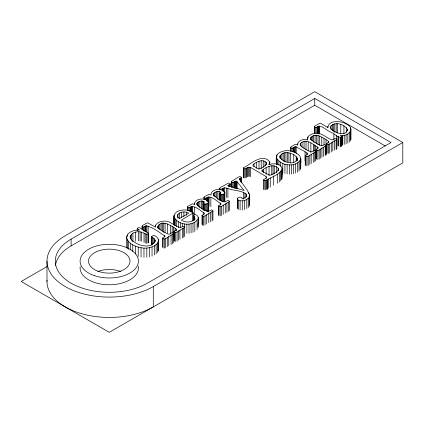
<?xml version="1.0" encoding="UTF-8"?>
<svg xmlns="http://www.w3.org/2000/svg" width="424" height="424" viewBox="0 0 424 424"><rect width="100%" height="100%" fill="white"/><g stroke="black" fill="none" stroke-linecap="round" stroke-linejoin="round"><path stroke-width="0.64" d="M148.442 242.417L148.442 233.2L140.286 228.059L138.945 227.614L137.731 227.905L137.212 228.536L139.581 230.057C134.498 229.697 126.585 231.864 126.697 238.081C129.135 244.871 137.376 247.505 143.969 248.13C149.338 248.252 156.901 246.683 158.534 240.768C158.65 237.763 154.495 234.027 151.755 236.221L151.644 245.178M279.856 156.08L279.84 156.917C282.326 162.583 295.56 166.219 297.314 158.454C294.871 152.767 281.207 149.19 279.856 157.394M327.81 127.64C328.579 119.6 341.246 120.824 346.276 124.036C356.234 128.297 347.834 137.228 340.26 135.309L342.083 136.544L342.083 145.761M278.499 168.922L278.473 169.701C276.824 172.621 273.443 174.078 270.401 175.138L268.922 174.921L263.24 171.858L262.064 171.026L262.117 170.294C266.468 166.961 273.57 163.208 278.181 168.169L278.499 170.236M203.308 209.567L203.308 202.985L204.368 202.004C202.301 200.038 198.321 201.119 196.927 203.451L196.895 204.315C200.298 207.633 206.477 213.749 211.327 209.944L212.403 210.251L212.938 210.961L212.938 220.178M219.812 200.043L219.812 193.461L220.867 192.48C218.8 190.508 214.82 191.595 213.426 193.927L213.394 194.791C216.797 198.103 222.976 204.22 227.826 200.414L228.902 200.727L229.437 201.432L229.437 210.649M282.077 179.182C280.937 174.783 284.652 167.819 279.538 165.084C276.257 163.187 272.266 163.632 268.789 164.698L269.659 163.235L269.797 161.904C262.414 152.561 250.764 164.236 243.36 167.883L243.36 177.1M173.957 225.096C173.326 218.498 172.706 211.746 180.592 210.368C184.917 209.424 189.804 210.028 193.328 212.859L193.328 220.761M276.316 164.549C276.512 160.5 274.784 154.654 279.607 152.592C282.082 151.183 284.933 150.552 287.774 150.631C291.521 150.785 295.173 152.137 298.189 154.357C302.604 157.251 300.187 163.161 300.775 167.438M300.685 168.747L300.775 158.221M198.167 227.587C196.932 223.771 201.018 215.837 195.236 214.475L193.471 215.36L193.471 220.623M194.807 220.093L194.907 217.666L193.471 215.36M184.668 236.518L184.626 226.925L183.099 226.289L180.746 227.518C174.831 227.073 170.602 220.57 164.279 221.079C160.664 221.291 155.407 222.695 155.173 227.031L147.695 222.786L142.671 225.324L142.035 226.082L142.035 229.373M151.644 236.619L154.702 239.216L155.211 240.466C151.681 249.837 137.477 245.613 131.901 240.291C128.022 237.255 131.726 232.559 135.616 232.124C139.549 230.762 143.127 232.781 146.582 234.292L147.918 233.942L148.442 233.2M208.189 212.09L208.354 201.978C205.449 197.102 194.229 198.305 194.33 204.739M203.88 199.285L203.88 197.314L204.67 196.513L209.122 194.256L210.956 195.061C210.723 188.765 222.059 187.615 224.853 192.454L224.688 193.344L222.992 194.457L221.121 194.526L219.812 193.461M237.286 208.11L237.488 198.204C238.659 196.932 241.102 196.63 242.205 198.135L241.972 198.845L243.254 198.745L245.989 196.996L246.508 195.543L246.174 194.113C241.155 190.111 233.677 190.885 227.889 188.463L224.667 187.774L221.227 189.247L220.13 188.95L219.659 188.23L220.533 187.397L228.621 183.046L229.808 183.322L230.317 183.989L230.317 186.624M297.675 145.019C297.335 140.201 303.807 138.881 307.533 139.422C307.098 134.7 313.416 133.268 317.067 133.157C322.765 133.454 326.825 138.219 332.029 139.904L335.246 138.452L336.296 138.722L336.841 139.422L336.841 149.301M326.634 152.64L326.634 143.423L328.531 142.194L328.685 141.446C323.819 138.245 314.905 131.26 310.394 138.33L310.554 139.072C313.569 142.22 317.799 144.208 321.736 145.888L324.567 144.658L326.061 145.268L326.114 154.855M249.19 206.467L249.19 197.25L249.566 194.499L246.911 189.666L239.433 179.31L239.65 178.684L241.494 177.508L240.964 176.882L239.772 176.612L238.41 177.078L231.329 181.456L231.329 187.382M157.765 227.879C159.71 218.164 171.932 225.706 176.495 229.379L176.278 230.137L174.561 230.815L174.041 231.467L174.041 240.684M300.219 145.501L300.499 143.439C306.064 137.795 313.177 144.52 318.27 147.663L318.085 148.268L316.145 149.492L316.145 158.709M177.979 214.221L177.37 215.752L177.651 217.252L179.4 218.498L188.108 213.606L188.516 213.235L188.341 212.928C185.065 211.385 180.603 211.497 177.979 214.221L177.979 218.169M243.36 167.883L243.853 168.619L244.918 168.932C247.033 167.983 249.339 166.192 251.649 168.074L266.139 176.564L266.526 177.778L263.638 179.739L264.184 180.354L265.435 180.661C271 177.211 278.711 175.255 282.077 169.309M276.316 157.309C280.052 165.954 295.661 168.005 300.685 159.53M331.075 125.727L330.466 126.935L330.54 128.18C333.556 132.553 345.979 137.498 347.484 129.447C344.436 124.375 335.946 121.428 331.075 125.727L331.075 129.675M173.957 216.537C177.571 225.393 193.561 227.301 198.167 218.371M194.807 218.779C192.152 223.04 185.701 222.499 181.753 220.459L181.504 220.157L181.954 219.759L193.328 212.859M237.286 198.893L237.583 199.587C241.076 202.222 246.715 200.626 249.19 197.25M327.81 126.326L327.927 127.645L320.252 123.077L315.09 125.822L314.359 126.564L314.857 127.237L315.949 127.534C320.857 123.405 325.881 130.332 330.55 131.991C334.239 133.274 337.382 137.89 341.506 137.228L342.083 136.544M230.317 183.989L227.958 185.611L244.224 190.519L236.56 181.17L235.219 181.287L232.909 182.463L231.822 182.161L231.329 181.456M326.634 143.423L327.121 144.017L328.356 144.324L329.708 143.879L336.841 139.422M290.588 151.23L290.588 147.282L294.866 144.483L295.814 144.218L297.717 145.082L297.675 143.699M201.994 224.577L201.994 215.36L204.368 213.919L204.628 213.32C200.054 210.797 194.171 203.748 188.987 207.861L187.901 207.553L187.382 206.838L188.171 206.043L192.623 203.78L194.457 204.585L194.33 203.419M218.493 215.048L218.493 205.831L220.867 204.394L221.127 203.796C216.553 201.273 210.67 194.219 205.486 198.337L204.405 198.029L203.88 197.314M305.254 164.994L305.254 155.778L307.564 154.416L307.851 153.774L305.047 151.76L296.191 146.821L294.664 146.889L292.216 148.262L291.097 147.976L290.588 147.282M142.035 226.082L142.438 226.782L143.529 227.084L145.898 225.791C152.857 226.994 159.254 232.421 165.18 236.21L162.668 238.055L163.102 238.675L164.358 238.998L165.694 238.574L173.395 233.788L172.881 233.068L171.831 232.771L169.521 234.075L168.466 234.212C164.692 232.532 160.553 230.63 157.861 227.423L157.765 226.559M201.994 215.36L202.455 215.996L203.679 216.304L205.009 215.88L212.938 210.961M218.493 205.831L218.954 206.467L220.178 206.779L221.508 206.35L229.437 201.432M305.254 155.778L305.715 156.414L306.912 156.716L308.206 156.297L315.657 151.686L315.228 151.002L314.067 150.711L311.062 151.993C307.204 150.26 302.911 148.358 300.272 144.966L300.219 144.181M316.145 149.492L316.67 150.091L317.873 150.388L319.192 149.953L326.114 145.639M174.041 231.467L174.428 232.098L175.722 232.379L177.084 232.002L184.668 227.301M253.997 163.934L252.874 164.963L253.064 165.752L256.419 167.92L258.942 169.006C261.836 168.222 264.724 166.452 266.5 164.008L266.41 162.668C262.991 158.783 257.389 161.396 253.997 163.934L253.997 166.568M203.308 202.985L203.864 203.769L205.545 204.119L207.325 203.637L208.189 202.873M71.11 239.12L314.741 98.463L391.039 142.517L147.414 283.174A53.954 31.148 0 0 1 71.11 283.174A53.954 31.148 0 0 1 71.11 239.12L71.11 245.899A53.954 31.148 0 0 0 55.486 265.429M71.11 245.899L314.741 105.242L385.299 145.983M47.504 266.298L21.2 281.483L109.26 332.326L402.8 162.853L402.8 142.517L314.741 91.674L65.232 235.728A62.27 35.95 0 0 0 65.232 286.566A62.27 35.95 0 0 0 153.292 286.566L402.8 142.517M228.562 202.28L228.626 211.459M212.064 211.804L212.127 220.983M350.982 129.177L350.95 139.692M350.521 127.852L350.521 129.166M350.42 131.7L350.42 140.916M349.387 132.845L349.387 142.061M347.855 133.91L347.855 143.127M347.484 129.447L347.484 130.762M346.36 127.619L346.36 132.23M346.085 134.747L346.085 143.964M344.224 135.256L344.224 144.473M343.922 125.822L343.922 133.719M342.285 135.447L342.285 144.663M341.506 137.228L341.506 146.444M340.885 137.466L340.885 146.683M340.785 124.38L340.785 133.597M340.202 137.493L340.202 146.709M338.649 136.936L338.649 146.153M337.976 136.507L337.976 145.729M337.674 123.707L337.674 132.924M336.365 135.537L336.365 139.491M336.179 123.66L336.179 132.219M336.126 140.174L336.126 149.391M334.79 123.813L334.79 132.368M334.483 140.991L334.483 150.207M333.879 133.989L333.879 139.915M333.508 124.163L333.508 131.403M332.803 141.823L332.803 151.039M332.331 124.714L332.331 130.64M331.255 142.851L331.255 152.073M329.708 143.879L329.708 153.101M328.685 141.446L328.685 142.766M328.356 144.324L328.356 153.541M327.121 144.017L327.121 153.234M326.014 139.692L326.061 154.484M325.208 146.481L325.208 155.698M324 138.489L324 145.072M323.576 147.266L323.576 156.483M321.949 148.05L321.949 157.272M321.779 137.206L321.779 145.766M320.539 149.025L320.539 158.242M319.685 136.104L319.685 145.321M319.579 126.023L319.579 133.926M319.192 149.953L319.192 159.17M318.954 126.008L318.954 133.905M318.387 126.209L318.387 133.449M318.048 135.463L318.048 144.679M317.873 150.388L317.873 159.604M317.645 126.792L317.645 133.375M317.21 146.794L317.21 148.766M317.072 127.195L317.072 133.12M316.67 150.091L316.67 159.307M316.596 135.208L316.596 143.768M315.949 127.534L315.949 133.459M315.663 145.861L315.657 160.903M315.059 135.267L315.059 142.512M314.857 127.237L314.857 133.162M314.788 152.497L314.788 161.714M314.741 98.463L314.741 105.242M314.359 126.564L314.359 133.804M314.253 145.008L314.253 150.933M313.649 144.621L313.649 151.204M313.564 135.606L313.564 142.188M313.278 153.255L313.278 162.472M312.234 136.199L312.234 140.805M311.237 136.894L311.237 140.185M311.195 154.299L311.195 163.516M310.861 143.01L310.861 152.227M310.622 137.604L310.622 139.581M309.817 155.211L309.817 164.427M308.184 141.69L308.184 150.907M308.206 156.297L308.206 165.514M307.866 136.936L307.866 138.251M307.48 138.06L307.48 140.037M306.891 152.905L306.891 154.877M306.912 156.716L306.912 165.932M306.001 141.118L306.001 149.677M305.715 156.414L305.715 165.63M305.047 151.76L305.047 160.977M304.05 141.256L304.05 148.495M302.052 142.077L302.052 147.345M300.499 143.439L300.499 146.073M300.097 160.765L300.097 169.982M299.021 161.926L299.021 171.142M297.452 163.012L297.452 172.229M297.314 158.454L297.341 160.664M296.938 157.532L296.938 160.823M296.191 146.821L296.191 153.403M296.217 156.61L296.217 161.215M295.623 163.892L295.623 173.109M295.38 146.678L295.38 152.603M294.664 146.889L294.664 152.158M293.89 147.531L293.89 152.137M293.721 154.765L293.721 162.668M293.668 164.491L293.668 173.708M293.419 147.881L293.419 151.829M292.216 148.262L292.216 151.554M291.579 164.819L291.579 174.036M291.097 147.976L291.097 151.267M290.461 153.255L290.461 162.472M289.369 164.862L289.369 174.078M288.908 152.815L288.908 162.032M287.403 152.592L287.403 161.809M287.122 164.634L287.122 173.851M285.951 152.582L285.951 161.798M284.928 164.136L284.928 173.352M284.546 152.788L284.546 161.343M283.195 153.202L283.195 161.104M282.792 163.362L282.792 172.579M282.124 168.132L282.124 177.349M281.891 153.833L281.891 159.758M281.584 170.517L281.584 179.734M280.714 162.312L280.714 166.261M280.661 171.709L280.661 180.926M280.206 155.285L280.206 158.576M279.31 172.886L279.31 182.103M278.902 161.109L278.902 165.063M278.181 168.169L278.181 170.803M277.566 159.88L277.566 164.486M277.524 174.052L277.524 183.269M276.989 154.808L276.989 156.127M276.702 158.608L276.702 164.533M276.517 166.754L276.517 172.679M276.406 156.021L276.406 164.581M274.243 165.879L274.243 173.776M273.692 176.066L273.692 185.283M273.024 165.72L273.024 174.28M271.752 165.752L271.752 174.969M270.263 177.852L270.263 187.069M269.797 161.904L269.797 164.538M269.659 163.235L269.659 164.549M269.049 166.372L269.049 175.589M268.652 178.902L268.652 188.118M267.274 179.93L267.274 189.146M267.072 180.083L267.072 189.3M266.839 180.221L266.839 189.438M266.41 162.668L266.41 164.644M266.134 167.745L266.134 174.328M266.139 176.564L266.139 178.536M265.435 180.661L265.435 189.878M265.09 161.48L265.09 166.086M264.184 180.354L264.184 189.57M263.638 179.739L263.638 189.613M263.341 169.356L263.341 172.648M263.24 160.765L263.24 167.347M262.117 170.294L262.117 171.614M261.216 160.659L261.216 168.561M259.022 161.162L259.022 169.059M256.658 162.275L256.658 168.201M250.441 167.501L250.441 176.718M249.63 195.936L249.63 205.152M249.566 194.499L249.566 203.716M249.328 167.231L249.328 176.448M248.718 192.406L248.718 193.726M248.321 167.268L248.321 176.485M248.236 198.432L248.236 207.649M247.415 167.607L247.415 176.824M246.779 168.052L246.779 177.274M246.779 199.487L246.779 208.703M246.508 195.543L246.508 196.863M246.174 194.113L246.174 196.747M245.968 168.635L245.968 177.852M244.918 168.932L244.918 178.149M244.961 193.005L244.961 198.273M244.632 200.425L244.632 209.642M243.853 168.619L243.853 177.836M243.535 192.443L243.535 199.026M243.434 168.264L243.434 177.481M242.29 200.87L242.29 210.087M241.494 177.508L241.494 182.776M240.927 178.144L240.927 182.092M240.36 178.398L240.36 181.027M240.095 200.812L240.095 210.028M239.65 178.684L239.65 180.004M238.378 200.223L238.378 209.44M237.583 199.587L237.583 208.804M237.488 198.204L237.488 207.421M237.133 181.695L237.133 188.934M236.56 181.17L236.56 188.41M235.94 181.032L235.94 188.277M235.219 181.287L235.219 188.526M234.647 181.695L234.647 188.277M234.006 182.14L234.006 188.065M232.909 182.463L232.909 187.731M231.822 182.161L231.822 187.424M229.638 184.7L229.638 186.677M228.918 185.023L228.918 186.337M228.192 185.341L228.192 186.655M227.889 188.463L227.889 197.679M226.919 203.091L226.919 212.307M226.411 188.076L226.411 197.293M225.271 203.907L225.271 213.124M224.853 192.454L224.853 201.67M224.667 187.774L224.688 201.904M223.824 194.113L223.824 202.01M223.591 187.959L223.591 191.251M223.22 205.168L223.22 214.385M222.971 188.436L222.971 191.07M222.992 194.457L222.992 201.697M222.383 188.892L222.383 190.869M222.043 194.595L222.043 201.835M221.508 206.35L221.508 215.567M221.121 194.526L221.121 200.451M220.363 194.245L220.363 200.17M220.332 191.94L220.332 193.254M220.231 202.974L220.231 204.951M220.178 206.779L220.178 215.996M219.659 188.23L219.727 189.92M219.219 191.542L219.219 200.102M218.954 206.467L218.954 215.684M217.825 191.484L217.825 199.381M216.362 191.743L216.362 197.669M215.021 192.326L215.021 196.932M213.966 193.106L213.966 196.397M213.426 193.927L213.426 195.241M210.855 197.6L210.855 206.817M210.415 212.62L210.415 221.837M209.064 196.916L209.064 206.133M208.772 213.431L208.772 222.648M208.391 196.879L208.354 211.194M207.866 197.038L207.866 201.649M207.325 203.637L207.325 211.534M207.225 197.526L207.225 201.474M206.721 214.692L206.721 223.909M206.589 198.008L206.589 200.642M206.493 203.981L206.493 211.221M205.545 204.119L205.545 210.707M205.486 198.337L205.486 199.651M205.009 215.88L205.009 225.096M204.622 204.055L204.622 210.638M204.405 198.029L204.405 199.344M203.864 203.769L203.864 210.357M203.833 201.464L203.833 202.778M203.732 212.504L203.732 214.475M203.679 216.304L203.679 225.52M202.72 201.066L202.72 208.968M202.455 215.996L202.455 225.213M201.326 201.008L201.326 208.248M199.863 201.273L199.863 207.855M198.522 201.851L198.522 206.462M198.262 217.305L198.262 226.522M197.467 202.63L197.467 205.921M197.075 220.475L197.075 229.691M196.927 203.451L196.927 204.771M194.828 222.261L194.828 231.478M194.356 207.129L194.356 215.026M194.356 216.675L194.356 219.966M193.683 215.938L193.683 220.544M193.005 223.141L193.005 232.357M192.639 213.59L192.639 220.83M192.565 206.446L192.565 212.371M191.892 206.403L191.892 212.329M191.367 206.568L191.367 211.83M191.065 223.745L191.065 232.962M190.726 207.05L190.726 211.661M190.09 207.537L190.09 211.486M189.014 224.079L189.014 233.295M188.987 207.861L188.987 211.152M187.901 207.553L187.901 210.187M187.382 206.838L187.382 210.786M186.846 224.132L186.846 233.348M186.343 212.164L186.343 215.456M184.647 223.914L184.647 227.206M183.905 211.921L183.905 216.526M183.735 228.16L183.735 237.376M182.506 223.432L182.506 226.723M182.357 228.838L182.357 238.055M181.461 212.196L181.461 217.464M180.423 222.679L180.423 227.948M179.909 230.057L179.909 239.279M179.437 212.986L179.437 218.254M178.631 230.873L178.631 240.09M178.393 221.657L178.393 227.582M177.084 232.002L177.084 241.219M176.58 220.453L176.58 226.379M176.495 229.379L176.495 230.698M175.722 232.379L175.722 241.595M175.234 219.197L175.234 225.78M175.133 228.276L175.133 230.91M174.428 232.098L174.428 241.314M174.359 217.888L174.359 225.133M174.036 215.201L174.036 224.418M173.591 227.344L173.591 236.56M173.395 233.788L173.395 243.005M172.579 234.599L172.579 243.816M172.176 226.49L172.176 233.073M171.068 235.357L171.068 244.574M170.363 225.441L170.363 234M168.752 236.539L168.752 245.756M167.332 223.888L167.332 233.105M167.273 237.509L167.273 246.726M165.694 238.574L165.694 247.791M165.084 223.172L165.084 232.389M164.682 235.606L164.682 236.926M164.358 238.998L164.358 248.215M163.744 223.066L163.744 232.283M163.102 238.675L163.102 247.892M162.668 238.055L162.668 247.272M162.434 223.194L162.434 231.091M161.157 223.549L161.157 230.137M159.912 224.142L159.912 229.411M158.788 224.921L158.788 228.87M158.534 240.768L158.534 250.642M158.396 239.433L158.396 248.649M158.2 242.115L158.2 251.331M158.073 225.727L158.073 228.361M157.399 243.403L157.399 252.619M156.133 244.627L156.133 253.844M155.38 225.669L155.38 226.983M155.211 240.466L155.211 241.781M154.702 239.216L154.702 242.507M154.4 245.793L154.4 255.01M153.864 238.383L153.864 243.652M153.292 286.566L153.292 306.907A62.27 35.95 0 0 1 84.44 314.454A62.27 35.95 0 0 1 47.032 280.238M152.486 237.472L152.486 244.712M152.046 246.922L152.046 256.138M151.755 236.221L151.755 244.781M149.524 247.69L149.524 256.907M148.352 233.582L148.352 242.798M148.167 226.013L148.167 233.258M147.918 233.942L147.918 243.159M146.837 225.632L146.837 232.22M146.831 248.093L146.831 257.31M146.582 234.292L146.582 243.508M145.898 225.791L145.898 231.716M145.294 226.257L145.294 231.525M145.194 233.841L145.194 243.058M144.658 226.745L144.658 231.35M144.017 233.126L144.017 242.343M143.969 248.13L143.969 257.347M143.529 227.084L143.529 231.032M142.438 226.782L142.438 230.073M141.478 232.061L141.478 241.277M141.054 247.817L141.054 257.034M140.074 231.801L140.074 241.018M138.574 231.727L138.574 240.943M138.219 247.155L138.219 256.372M137.8 229.188L137.8 230.502M137.212 228.536L137.212 230.513M135.616 232.124L135.616 241.341M135.452 246.143L135.452 254.045M132.929 233.242L132.929 241.802M132.76 244.786L132.76 251.368M131.514 234.244L131.514 240.169M130.603 235.32L130.603 238.611M130.327 243.18L130.327 249.763M130.189 236.481L130.189 237.8M128.504 241.526L128.504 249.429M127.386 234.774L127.386 236.089M127.295 239.83L127.295 248.39M126.723 236.369L126.697 247.955M46.995 261.147L46.995 281.483M97.737 271.519A20.755 11.983 0 0 1 120.787 271.519M138.251 266.044A29.171 16.843 0 0 1 109.811 284.764A29.171 16.843 0 0 1 80.173 266.67M98.882 271.524A20.755 11.983 0 0 0 130.02 261.147A20.755 11.983 0 0 0 98.882 250.769A20.755 11.983 0 0 0 98.882 271.524M94.679 275.733A29.171 16.843 0 0 0 138.431 261.147A29.171 16.843 0 0 0 94.679 246.561A29.171 16.843 0 0 0 94.679 275.733"/></g></svg>
